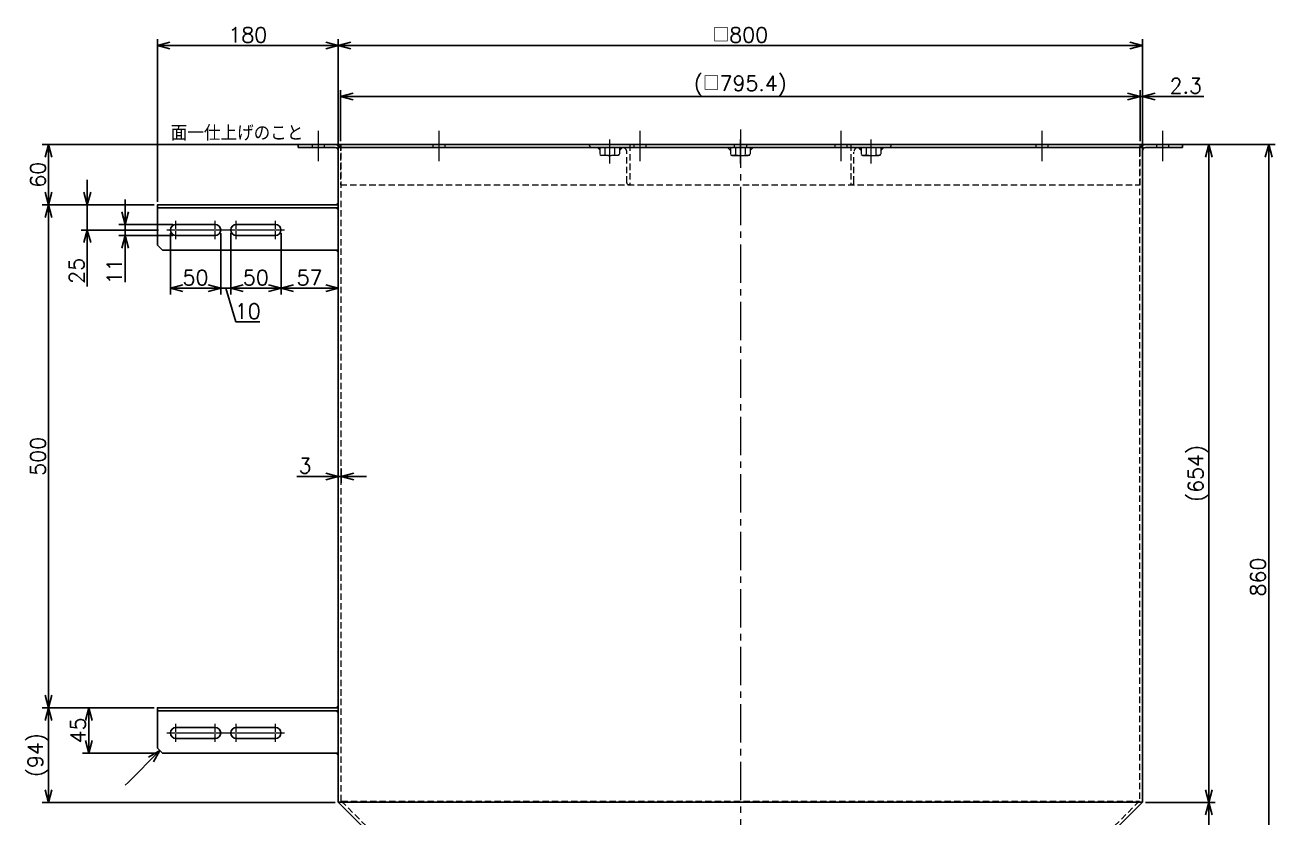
# Model space of a CAD drawing. Header units: millimetres. Extents: x 0 to 13385, y -24 to 3112.
# Drawn here: x 10932 to 12175, y 667 to 1455 of the extents above; entities that cross this region are included whole.
import ezdxf

# ---------------------------------------------------------------- set-up
doc = ezdxf.new("R2010")
doc.units = ezdxf.units.MM
doc.header["$LTSCALE"] = 2
doc.header["$PDMODE"] = 99
doc.header["$PDSIZE"] = 1
doc.linetypes.add('CENTER2', pattern=[28.575, 19.05, -3.175, 3.175, -3.175])
doc.linetypes.add('HIDDEN2', pattern=[4.7625, 3.175, -1.5875])
for name, color, linetype, lineweight in [('01_外形線', 7, 'Continuous', 25), ('03_かくれ線', 6, 'HIDDEN2', 13), ('04_中心線', 1, 'CENTER2', 9), ('07_TEXT', 3, 'Continuous', 13), ('08_DIM', 3, 'Continuous', 13)]:
    doc.layers.add(name, color=color, linetype=linetype, lineweight=lineweight)
doc.styles.add('KSS_TXT', font='txt.shx', dxfattribs={"bigfont": 'extfont2.shx'})
doc.dimstyles.new('KSS_DIM', dxfattribs={"dimscale": 5, "dimtxt": 3, "dimasz": 2.5, "dimexe": 1.25, "dimexo": 0.625, "dimtad": 1, "dimdsep": 46, "dimtxsty": 'KSS_TXT', "dimblk": 'OPEN30', "dimcen": 0, "dimazin": 2, "dimtfac": 0.75, "dimtmove": 0, "dimatfit": 3, "dimldrblk": 'OPEN30', "dimfxl": 1.25, "dimtolj": 1, "dimarcsym": 0})

# ---------------------------------------------------------------- blocks, each defined once
blk = doc.blocks.new('*U357')
at = {"layer": '04_中心線', "color": 0, "linetype": 'CENTER2', "transparency": 16777216}
for p, q in [((-9, 0), (-1.1, 0)), ((0, 1.1), (0, 9)), ((1.1, 0), (9, 0)), ((0, -9), (0, -1.1))]:
    blk.add_line(p, q, dxfattribs=at)
at = {"layer": '04_中心線', "color": 0, "linetype": 'Continuous', "transparency": 16777216}
for p, q in [((-0.55, 0), (0.55, 0)), ((0, -0.55), (0, 0.55))]:
    blk.add_line(p, q, dxfattribs=at)
blk = doc.blocks.new('*U351')
at = {"layer": '04_中心線', "color": 0, "linetype": 'CENTER2', "transparency": 16777216}
for p, q in [((-9, 0), (-1.1, 0)), ((0, 1.1), (0, 9)), ((1.1, 0), (9, 0)), ((0, -9), (0, -1.1))]:
    blk.add_line(p, q, dxfattribs=at)
at = {"layer": '04_中心線', "color": 0, "linetype": 'Continuous', "transparency": 16777216}
for p, q in [((-0.55, 0), (0.55, 0)), ((0, -0.55), (0, 0.55))]:
    blk.add_line(p, q, dxfattribs=at)
blk = doc.blocks.new('*U353')
at = {"layer": '04_中心線', "color": 0, "linetype": 'CENTER2', "transparency": 16777216}
for p, q in [((-9, 0), (-1.1, 0)), ((0, 1.1), (0, 9)), ((1.1, 0), (9, 0)), ((0, -9), (0, -1.1))]:
    blk.add_line(p, q, dxfattribs=at)
at = {"layer": '04_中心線', "color": 0, "linetype": 'Continuous', "transparency": 16777216}
for p, q in [((-0.55, 0), (0.55, 0)), ((0, -0.55), (0, 0.55))]:
    blk.add_line(p, q, dxfattribs=at)
blk = doc.blocks.new('*U352')
at = {"layer": '04_中心線', "color": 0, "linetype": 'CENTER2', "transparency": 16777216}
for p, q in [((-9, 0), (-1.1, 0)), ((0, 1.1), (0, 9)), ((1.1, 0), (9, 0)), ((0, -9), (0, -1.1))]:
    blk.add_line(p, q, dxfattribs=at)
at = {"layer": '04_中心線', "color": 0, "linetype": 'Continuous', "transparency": 16777216}
for p, q in [((-0.55, 0), (0.55, 0)), ((0, -0.55), (0, 0.55))]:
    blk.add_line(p, q, dxfattribs=at)
blk = doc.blocks.new('*U366')
at = {"layer": '04_中心線', "color": 0, "linetype": 'CENTER2', "transparency": 16777216}
for p, q in [((-9, 0), (-1.1, 0)), ((0, 1.1), (0, 9)), ((1.1, 0), (9, 0)), ((0, -9), (0, -1.1))]:
    blk.add_line(p, q, dxfattribs=at)
at = {"layer": '04_中心線', "color": 0, "linetype": 'Continuous', "transparency": 16777216}
for p, q in [((-0.55, 0), (0.55, 0)), ((0, -0.55), (0, 0.55))]:
    blk.add_line(p, q, dxfattribs=at)
blk = doc.blocks.new('*U354')
at = {"layer": '04_中心線', "color": 0, "linetype": 'CENTER2', "transparency": 16777216}
for p, q in [((-9, 0), (-1.1, 0)), ((0, 1.1), (0, 9)), ((1.1, 0), (9, 0)), ((0, -9), (0, -1.1))]:
    blk.add_line(p, q, dxfattribs=at)
at = {"layer": '04_中心線', "color": 0, "linetype": 'Continuous', "transparency": 16777216}
for p, q in [((-0.55, 0), (0.55, 0)), ((0, -0.55), (0, 0.55))]:
    blk.add_line(p, q, dxfattribs=at)
blk = doc.blocks.new('*U356')
at = {"layer": '04_中心線', "color": 0, "linetype": 'CENTER2', "transparency": 16777216}
for p, q in [((-9, 0), (-1.1, 0)), ((0, 1.1), (0, 9)), ((1.1, 0), (9, 0)), ((0, -9), (0, -1.1))]:
    blk.add_line(p, q, dxfattribs=at)
at = {"layer": '04_中心線', "color": 0, "linetype": 'Continuous', "transparency": 16777216}
for p, q in [((-0.55, 0), (0.55, 0)), ((0, -0.55), (0, 0.55))]:
    blk.add_line(p, q, dxfattribs=at)
blk = doc.blocks.new('*U355')
at = {"layer": '04_中心線', "color": 0, "linetype": 'CENTER2', "transparency": 16777216}
for p, q in [((-9, 0), (-1.1, 0)), ((0, 1.1), (0, 9)), ((1.1, 0), (9, 0)), ((0, -9), (0, -1.1))]:
    blk.add_line(p, q, dxfattribs=at)
at = {"layer": '04_中心線', "color": 0, "linetype": 'Continuous', "transparency": 16777216}
for p, q in [((-0.55, 0), (0.55, 0)), ((0, -0.55), (0, 0.55))]:
    blk.add_line(p, q, dxfattribs=at)
blk = doc.blocks.new('_Open30')
at = {"color": 0, "linetype": 'ByBlock', "lineweight": -2}
for p, q in [((-1, 0.268), (0, 0)), ((0, 0), (-1, -0.268)), ((0, 0), (-1, 0))]:
    blk.add_line(p, q, dxfattribs=at)
blk = doc.blocks.new('*D399')
at = {"layer": '08_DIM', "color": 0, "lineweight": -2, "transparency": 16777216}
for p, q in [((11245.5, 1339.3), (11245.5, 1390.1)), ((12028.4, 1383.9), (11258, 1383.9)), ((12040.9, 1339.3), (12040.9, 1390.1))]:
    blk.add_line(p, q, dxfattribs=at)
at = {"layer": 'Defpoints', "color": 0, "transparency": 16777216}
for p in [(11245.5, 1383.9), (11245.5, 1336.1), (12040.9, 1336.1)]:
    blk.add_point(p, dxfattribs=at)
at = {"layer": '08_DIM', "color": 0, "lineweight": -2, "transparency": 16777216, "xscale": 12.5, "yscale": 12.5, "zscale": 12.5, "rotation": 180}
blk.add_blockref('_Open30', (11245.5, 1383.9), dxfattribs=at)
at = {"layer": '08_DIM', "color": 0, "lineweight": -2, "transparency": 16777216, "xscale": 12.5, "yscale": 12.5, "zscale": 12.5}
blk.add_blockref('_Open30', (12040.9, 1383.9), dxfattribs=at)
at = {"layer": '08_DIM', "color": 0, "transparency": 16777216, "insert": (11643.2, 1394.5), "char_height": 15, "attachment_point": 5, "style": 'KSS_TXT'}
blk.add_mtext('\\A1;(□795.4)', dxfattribs=at)
blk = doc.blocks.new('*D400')
at = {"layer": '08_DIM', "color": 0, "lineweight": -2, "transparency": 16777216}
for p, q in [((12028.4, 1383.9), (12015.9, 1383.9)), ((12040.9, 1339.3), (12040.9, 1390.1)), ((12040.9, 1383.9), (12043.2, 1383.9)), ((12043.2, 1336.3), (12043.2, 1390.1)), ((12055.7, 1383.9), (12104.4, 1383.9))]:
    blk.add_line(p, q, dxfattribs=at)
at = {"layer": 'Defpoints', "color": 0, "transparency": 16777216}
for p in [(12043.2, 1383.9), (12040.9, 1336.1), (12043.2, 1333.1)]:
    blk.add_point(p, dxfattribs=at)
at = {"layer": '08_DIM', "color": 0, "lineweight": -2, "transparency": 16777216, "xscale": 12.5, "yscale": 12.5, "zscale": 12.5}
blk.add_blockref('_Open30', (12040.9, 1383.9), dxfattribs=at)
at = {"layer": '08_DIM', "color": 0, "lineweight": -2, "transparency": 16777216, "xscale": 12.5, "yscale": 12.5, "zscale": 12.5, "rotation": 180}
blk.add_blockref('_Open30', (12043.2, 1383.9), dxfattribs=at)
at = {"layer": '08_DIM', "color": 0, "transparency": 16777216, "insert": (12086.3, 1394.5), "char_height": 15, "attachment_point": 5, "style": 'KSS_TXT'}
blk.add_mtext('\\A1;2.3', dxfattribs=at)
blk = doc.blocks.new('*D401')
at = {"layer": '08_DIM', "color": 0, "lineweight": -2, "transparency": 16777216}
for p, q in [((11243.2, 1336.3), (11243.2, 1440.7)), ((11255.7, 1434.5), (12030.7, 1434.5)), ((12043.2, 1336.3), (12043.2, 1440.7))]:
    blk.add_line(p, q, dxfattribs=at)
at = {"layer": 'Defpoints', "color": 0, "transparency": 16777216}
for p in [(12043.2, 1434.5), (11243.2, 1333.1), (12043.2, 1333.1)]:
    blk.add_point(p, dxfattribs=at)
at = {"layer": '08_DIM', "color": 0, "lineweight": -2, "transparency": 16777216, "xscale": 12.5, "yscale": 12.5, "zscale": 12.5, "rotation": 180}
blk.add_blockref('_Open30', (11243.2, 1434.5), dxfattribs=at)
at = {"layer": '08_DIM', "color": 0, "lineweight": -2, "transparency": 16777216, "xscale": 12.5, "yscale": 12.5, "zscale": 12.5}
blk.add_blockref('_Open30', (12043.2, 1434.5), dxfattribs=at)
at = {"layer": '08_DIM', "color": 0, "transparency": 16777216, "insert": (11643.2, 1445.1), "char_height": 15, "attachment_point": 5, "style": 'KSS_TXT'}
blk.add_mtext('\\A1;□800', dxfattribs=at)
blk = doc.blocks.new('*D402')
at = {"layer": '08_DIM', "color": 0, "lineweight": -2, "transparency": 16777216}
for p, q in [((11063.2, 1279.3), (11063.2, 1440.7)), ((11230.7, 1434.5), (11075.7, 1434.5)), ((11243.2, 1336.3), (11243.2, 1440.7))]:
    blk.add_line(p, q, dxfattribs=at)
at = {"layer": 'Defpoints', "color": 0, "transparency": 16777216}
for p in [(11063.2, 1434.5), (11243.2, 1333.1), (11063.2, 1276.1)]:
    blk.add_point(p, dxfattribs=at)
at = {"layer": '08_DIM', "color": 0, "lineweight": -2, "transparency": 16777216, "xscale": 12.5, "yscale": 12.5, "zscale": 12.5, "rotation": 180}
blk.add_blockref('_Open30', (11063.2, 1434.5), dxfattribs=at)
at = {"layer": '08_DIM', "color": 0, "lineweight": -2, "transparency": 16777216, "xscale": 12.5, "yscale": 12.5, "zscale": 12.5}
blk.add_blockref('_Open30', (11243.2, 1434.5), dxfattribs=at)
at = {"layer": '08_DIM', "color": 0, "transparency": 16777216, "insert": (11153.2, 1445.1), "char_height": 15, "attachment_point": 5, "style": 'KSS_TXT'}
blk.add_mtext('\\A1;180', dxfattribs=at)
blk = doc.blocks.new('*D403')
at = {"layer": '08_DIM', "color": 0, "lineweight": -2, "transparency": 16777216}
for p, q in [((10993.5, 1288.6), (10993.5, 1301.1)), ((11060.1, 1276.1), (10987.3, 1276.1)), ((10993.5, 1276.1), (10993.5, 1251.1)), ((11064.4, 1251.1), (10987.3, 1251.1)), ((10993.5, 1238.6), (10993.5, 1194.9))]:
    blk.add_line(p, q, dxfattribs=at)
at = {"layer": 'Defpoints', "color": 0, "transparency": 16777216}
for p in [(11063.2, 1276.1), (10993.5, 1251.1), (11067.5, 1251.1)]:
    blk.add_point(p, dxfattribs=at)
at = {"layer": '08_DIM', "color": 0, "lineweight": -2, "transparency": 16777216, "xscale": 12.5, "yscale": 12.5, "zscale": 12.5}
for p, rotation in [((10993.5, 1276.1), 270), ((10993.5, 1251.1), 90)]:
    blk.add_blockref('_Open30', p, dxfattribs=dict(at, rotation=rotation))
at = {"layer": '08_DIM', "color": 0, "transparency": 16777216, "insert": (10982.9, 1210.5), "char_height": 15, "attachment_point": 5, "rotation": 90, "style": 'KSS_TXT'}
blk.add_mtext('\\A1;25', dxfattribs=at)
blk = doc.blocks.new('*D404')
at = {"layer": '08_DIM', "color": 0, "lineweight": -2, "transparency": 16777216}
for p, q in [((11031.2, 1269.1), (11031.2, 1281.6)), ((11078.6, 1256.6), (11024.9, 1256.6)), ((11031.2, 1256.6), (11031.2, 1245.6)), ((11078.6, 1245.6), (11024.9, 1245.6)), ((11031.2, 1233.1), (11031.2, 1199.4))]:
    blk.add_line(p, q, dxfattribs=at)
at = {"layer": 'Defpoints', "color": 0, "transparency": 16777216}
for p in [(11081.7, 1256.6), (11031.2, 1245.6), (11081.7, 1245.6)]:
    blk.add_point(p, dxfattribs=at)
at = {"layer": '08_DIM', "color": 0, "lineweight": -2, "transparency": 16777216, "xscale": 12.5, "yscale": 12.5, "zscale": 12.5}
for p, rotation in [((11031.2, 1256.6), 270), ((11031.2, 1245.6), 90)]:
    blk.add_blockref('_Open30', p, dxfattribs=dict(at, rotation=rotation))
at = {"layer": '08_DIM', "color": 0, "transparency": 16777216, "insert": (11020.5, 1210), "char_height": 15, "attachment_point": 5, "rotation": 90, "style": 'KSS_TXT'}
blk.add_mtext('\\A1;11', dxfattribs=at)
blk = doc.blocks.new('*D405')
at = {"layer": '08_DIM', "color": 0, "lineweight": -2, "transparency": 16777216}
for p, q in [((11242.4, 1336.1), (10948.7, 1336.1)), ((10955, 1288.6), (10955, 1323.6)), ((11060.1, 1276.1), (10948.7, 1276.1))]:
    blk.add_line(p, q, dxfattribs=at)
at = {"layer": 'Defpoints', "color": 0, "transparency": 16777216}
for p in [(10955, 1336.1), (11245.5, 1336.1), (11063.2, 1276.1)]:
    blk.add_point(p, dxfattribs=at)
at = {"layer": '08_DIM', "color": 0, "lineweight": -2, "transparency": 16777216, "xscale": 12.5, "yscale": 12.5, "zscale": 12.5}
for p, rotation in [((10955, 1336.1), 90), ((10955, 1276.1), 270)]:
    blk.add_blockref('_Open30', p, dxfattribs=dict(at, rotation=rotation))
at = {"layer": '08_DIM', "color": 0, "transparency": 16777216, "insert": (10944.4, 1306.1), "char_height": 15, "attachment_point": 5, "rotation": 90, "style": 'KSS_TXT'}
blk.add_mtext('\\A1;60', dxfattribs=at)
blk = doc.blocks.new('*D406')
at = {"layer": '08_DIM', "color": 0, "lineweight": -2, "transparency": 16777216}
for p, q in [((11060.1, 1276.1), (10948.7, 1276.1)), ((10955, 1263.6), (10955, 788.6)), ((11060.1, 776.1), (10948.7, 776.1))]:
    blk.add_line(p, q, dxfattribs=at)
at = {"layer": 'Defpoints', "color": 0, "transparency": 16777216}
for p in [(11063.2, 1276.1), (10955, 776.1), (11063.2, 776.1)]:
    blk.add_point(p, dxfattribs=at)
at = {"layer": '08_DIM', "color": 0, "lineweight": -2, "transparency": 16777216, "xscale": 12.5, "yscale": 12.5, "zscale": 12.5}
for p, rotation in [((10955, 1276.1), 90), ((10955, 776.1), 270)]:
    blk.add_blockref('_Open30', p, dxfattribs=dict(at, rotation=rotation))
at = {"layer": '08_DIM', "color": 0, "transparency": 16777216, "insert": (10944.4, 1026.1), "char_height": 15, "attachment_point": 5, "rotation": 90, "style": 'KSS_TXT'}
blk.add_mtext('\\A1;500', dxfattribs=at)
blk = doc.blocks.new('*D407')
at = {"layer": '08_DIM', "color": 0, "lineweight": -2, "transparency": 16777216}
for p, q in [((11060.1, 776.1), (10988.7, 776.1)), ((10994.9, 763.6), (10994.9, 743.6)), ((11065.1, 731.1), (10988.7, 731.1))]:
    blk.add_line(p, q, dxfattribs=at)
at = {"layer": 'Defpoints', "color": 0, "transparency": 16777216}
for p in [(11063.2, 776.1), (10994.9, 731.1), (11068.2, 731.1)]:
    blk.add_point(p, dxfattribs=at)
at = {"layer": '08_DIM', "color": 0, "lineweight": -2, "transparency": 16777216, "xscale": 12.5, "yscale": 12.5, "zscale": 12.5}
for p, rotation in [((10994.9, 776.1), 90), ((10994.9, 731.1), 270)]:
    blk.add_blockref('_Open30', p, dxfattribs=dict(at, rotation=rotation))
at = {"layer": '08_DIM', "color": 0, "transparency": 16777216, "insert": (10984.3, 753.6), "char_height": 15, "attachment_point": 5, "rotation": 90, "style": 'KSS_TXT'}
blk.add_mtext('\\A1;45', dxfattribs=at)
blk = doc.blocks.new('*D408')
at = {"layer": '08_DIM', "color": 0, "lineweight": -2, "transparency": 16777216}
for p, q in [((11060.1, 776.1), (10948.7, 776.1)), ((10955, 763.6), (10955, 694.6)), ((11240.1, 682.1), (10948.7, 682.1))]:
    blk.add_line(p, q, dxfattribs=at)
at = {"layer": 'Defpoints', "color": 0, "transparency": 16777216}
for p in [(11063.2, 776.1), (10955, 682.1), (11243.2, 682.1)]:
    blk.add_point(p, dxfattribs=at)
at = {"layer": '08_DIM', "color": 0, "lineweight": -2, "transparency": 16777216, "xscale": 12.5, "yscale": 12.5, "zscale": 12.5}
for p, rotation in [((10955, 776.1), 90), ((10955, 682.1), 270)]:
    blk.add_blockref('_Open30', p, dxfattribs=dict(at, rotation=rotation))
at = {"layer": '08_DIM', "color": 0, "transparency": 16777216, "insert": (10944.4, 729.1), "char_height": 15, "attachment_point": 5, "rotation": 90, "style": 'KSS_TXT'}
blk.add_mtext('\\A1;(94)', dxfattribs=at)
blk = doc.blocks.new('*D409')
at = {"layer": '08_DIM', "color": 0, "lineweight": -2, "transparency": 16777216}
for p, q in [((11126.2, 1248), (11126.2, 1186.9)), ((11136.2, 1248), (11136.2, 1186.9)), ((11113.7, 1193.2), (11101.2, 1193.2)), ((11126.2, 1193.2), (11136.2, 1193.2)), ((11126.2, 1193.2), (11136.2, 1193.2)), ((11131.2, 1193.2), (11141.2, 1159.7)), ((11148.7, 1193.2), (11161.2, 1193.2)), ((11141.2, 1159.7), (11165, 1159.7))]:
    blk.add_line(p, q, dxfattribs=at)
at = {"layer": 'Defpoints', "color": 0, "transparency": 16777216}
for p in [(11126.2, 1251.1), (11136.2, 1251.1), (11136.2, 1193.2)]:
    blk.add_point(p, dxfattribs=at)
at = {"layer": '08_DIM', "color": 0, "lineweight": -2, "transparency": 16777216, "xscale": 12.5, "yscale": 12.5, "zscale": 12.5}
blk.add_blockref('_Open30', (11126.2, 1193.2), dxfattribs=at)
at = {"layer": '08_DIM', "color": 0, "lineweight": -2, "transparency": 16777216, "xscale": 12.5, "yscale": 12.5, "zscale": 12.5, "rotation": 180}
blk.add_blockref('_Open30', (11136.2, 1193.2), dxfattribs=at)
at = {"layer": '08_DIM', "color": 0, "transparency": 16777216, "insert": (11153.1, 1170.4), "char_height": 15, "attachment_point": 5, "style": 'KSS_TXT'}
blk.add_mtext('\\A1;10', dxfattribs=at)
blk = doc.blocks.new('*D410')
at = {"layer": '08_DIM', "color": 0, "lineweight": -2, "transparency": 16777216}
for p, q in [((11076.2, 1248), (11076.2, 1186.9)), ((11126.2, 1248), (11126.2, 1186.9)), ((11113.7, 1193.2), (11088.7, 1193.2))]:
    blk.add_line(p, q, dxfattribs=at)
at = {"layer": 'Defpoints', "color": 0, "transparency": 16777216}
for p in [(11076.2, 1251.1), (11126.2, 1251.1), (11076.2, 1193.2)]:
    blk.add_point(p, dxfattribs=at)
at = {"layer": '08_DIM', "color": 0, "lineweight": -2, "transparency": 16777216, "xscale": 12.5, "yscale": 12.5, "zscale": 12.5, "rotation": 180}
blk.add_blockref('_Open30', (11076.2, 1193.2), dxfattribs=at)
at = {"layer": '08_DIM', "color": 0, "lineweight": -2, "transparency": 16777216, "xscale": 12.5, "yscale": 12.5, "zscale": 12.5}
blk.add_blockref('_Open30', (11126.2, 1193.2), dxfattribs=at)
at = {"layer": '08_DIM', "color": 0, "transparency": 16777216, "insert": (11101.2, 1203.8), "char_height": 15, "attachment_point": 5, "style": 'KSS_TXT'}
blk.add_mtext('\\A1;50', dxfattribs=at)
blk = doc.blocks.new('*D411')
at = {"layer": '08_DIM', "color": 0, "lineweight": -2, "transparency": 16777216}
for p, q in [((11136.2, 1248), (11136.2, 1186.9)), ((11186.2, 1248), (11186.2, 1186.9)), ((11148.7, 1193.2), (11173.7, 1193.2))]:
    blk.add_line(p, q, dxfattribs=at)
at = {"layer": 'Defpoints', "color": 0, "transparency": 16777216}
for p in [(11136.2, 1251.1), (11186.2, 1251.1), (11186.2, 1193.2)]:
    blk.add_point(p, dxfattribs=at)
at = {"layer": '08_DIM', "color": 0, "lineweight": -2, "transparency": 16777216, "xscale": 12.5, "yscale": 12.5, "zscale": 12.5, "rotation": 180}
blk.add_blockref('_Open30', (11136.2, 1193.2), dxfattribs=at)
at = {"layer": '08_DIM', "color": 0, "lineweight": -2, "transparency": 16777216, "xscale": 12.5, "yscale": 12.5, "zscale": 12.5}
blk.add_blockref('_Open30', (11186.2, 1193.2), dxfattribs=at)
at = {"layer": '08_DIM', "color": 0, "transparency": 16777216, "insert": (11161.2, 1203.8), "char_height": 15, "attachment_point": 5, "style": 'KSS_TXT'}
blk.add_mtext('\\A1;50', dxfattribs=at)
blk = doc.blocks.new('*D412')
at = {"layer": '08_DIM', "color": 0, "lineweight": -2, "transparency": 16777216}
for p, q in [((11186.2, 1248), (11186.2, 1186.9)), ((11243.2, 1228), (11243.2, 1186.9)), ((11198.7, 1193.2), (11230.7, 1193.2))]:
    blk.add_line(p, q, dxfattribs=at)
at = {"layer": 'Defpoints', "color": 0, "transparency": 16777216}
for p in [(11186.2, 1251.1), (11243.2, 1231.1), (11243.2, 1193.2)]:
    blk.add_point(p, dxfattribs=at)
at = {"layer": '08_DIM', "color": 0, "lineweight": -2, "transparency": 16777216, "xscale": 12.5, "yscale": 12.5, "zscale": 12.5, "rotation": 180}
blk.add_blockref('_Open30', (11186.2, 1193.2), dxfattribs=at)
at = {"layer": '08_DIM', "color": 0, "lineweight": -2, "transparency": 16777216, "xscale": 12.5, "yscale": 12.5, "zscale": 12.5}
blk.add_blockref('_Open30', (11243.2, 1193.2), dxfattribs=at)
at = {"layer": '08_DIM', "color": 0, "transparency": 16777216, "insert": (11214.7, 1203.8), "char_height": 15, "attachment_point": 5, "style": 'KSS_TXT'}
blk.add_mtext('\\A1;57', dxfattribs=at)
blk = doc.blocks.new('*D423')
at = {"layer": '08_DIM', "color": 0, "lineweight": -2, "transparency": 16777216}
for p, q in [((12046.3, 682.1), (12115.6, 682.1)), ((12109.3, 488.6), (12109.3, 669.6)), ((11896.3, 476.1), (12115.6, 476.1))]:
    blk.add_line(p, q, dxfattribs=at)
at = {"layer": 'Defpoints', "color": 0, "transparency": 16777216}
for p in [(12043.2, 682.1), (12109.3, 682.1), (11893.2, 476.1)]:
    blk.add_point(p, dxfattribs=at)
at = {"layer": '08_DIM', "color": 0, "lineweight": -2, "transparency": 16777216, "xscale": 12.5, "yscale": 12.5, "zscale": 12.5}
for p, rotation in [((12109.3, 682.1), 90), ((12109.3, 476.1), 270)]:
    blk.add_blockref('_Open30', p, dxfattribs=dict(at, rotation=rotation))
at = {"layer": '08_DIM', "color": 0, "transparency": 16777216, "insert": (12098.7, 579.1), "char_height": 15, "attachment_point": 5, "rotation": 90, "style": 'KSS_TXT'}
blk.add_mtext('\\A1;206', dxfattribs=at)
blk = doc.blocks.new('*D424')
at = {"layer": '08_DIM', "color": 0, "lineweight": -2, "transparency": 16777216}
for p, q in [((12074, 1336.1), (12115.6, 1336.1)), ((12109.3, 694.6), (12109.3, 1323.6)), ((12046.3, 682.1), (12115.6, 682.1))]:
    blk.add_line(p, q, dxfattribs=at)
at = {"layer": 'Defpoints', "color": 0, "transparency": 16777216}
for p in [(12070.9, 1336.1), (12109.3, 1336.1), (12043.2, 682.1)]:
    blk.add_point(p, dxfattribs=at)
at = {"layer": '08_DIM', "color": 0, "lineweight": -2, "transparency": 16777216, "xscale": 12.5, "yscale": 12.5, "zscale": 12.5}
for p, rotation in [((12109.3, 1336.1), 90), ((12109.3, 682.1), 270)]:
    blk.add_blockref('_Open30', p, dxfattribs=dict(at, rotation=rotation))
at = {"layer": '08_DIM', "color": 0, "transparency": 16777216, "insert": (12098.7, 1009.1), "char_height": 15, "attachment_point": 5, "rotation": 90, "style": 'KSS_TXT'}
blk.add_mtext('\\A1;(654)', dxfattribs=at)
blk = doc.blocks.new('*D425')
at = {"layer": '08_DIM', "color": 0, "lineweight": -2, "transparency": 16777216}
for p, q in [((12044, 1336.1), (12175.1, 1336.1)), ((12168.8, 1323.6), (12168.8, 488.6)), ((11896.3, 476.1), (12175.1, 476.1))]:
    blk.add_line(p, q, dxfattribs=at)
at = {"layer": 'Defpoints', "color": 0, "transparency": 16777216}
for p in [(12040.9, 1336.1), (11893.2, 476.1), (12168.8, 476.1)]:
    blk.add_point(p, dxfattribs=at)
at = {"layer": '08_DIM', "color": 0, "lineweight": -2, "transparency": 16777216, "xscale": 12.5, "yscale": 12.5, "zscale": 12.5}
for p, rotation in [((12168.8, 1336.1), 90), ((12168.8, 476.1), 270)]:
    blk.add_blockref('_Open30', p, dxfattribs=dict(at, rotation=rotation))
at = {"layer": '08_DIM', "color": 0, "transparency": 16777216, "insert": (12158.2, 906.1), "char_height": 15, "attachment_point": 5, "rotation": 90, "style": 'KSS_TXT'}
blk.add_mtext('\\A1;860', dxfattribs=at)
blk = doc.blocks.new('*D436')
at = {"layer": '08_DIM', "color": 0, "lineweight": -2, "transparency": 16777216}
for p, q in [((11243.2, 1014), (11243.2, 999.8)), ((11246.2, 1014), (11246.2, 999.8)), ((11230.7, 1006.1), (11201.9, 1006.1)), ((11246.2, 1006.1), (11243.2, 1006.1)), ((11258.7, 1006.1), (11271.2, 1006.1))]:
    blk.add_line(p, q, dxfattribs=at)
at = {"layer": 'Defpoints', "color": 0, "transparency": 16777216}
for p in [(11243.2, 1017.1), (11246.2, 1017.1), (11243.2, 1006.1)]:
    blk.add_point(p, dxfattribs=at)
at = {"layer": '08_DIM', "color": 0, "lineweight": -2, "transparency": 16777216, "xscale": 12.5, "yscale": 12.5, "zscale": 12.5}
blk.add_blockref('_Open30', (11243.2, 1006.1), dxfattribs=at)
at = {"layer": '08_DIM', "color": 0, "lineweight": -2, "transparency": 16777216, "xscale": 12.5, "yscale": 12.5, "zscale": 12.5, "rotation": 180}
blk.add_blockref('_Open30', (11246.2, 1006.1), dxfattribs=at)
at = {"layer": '08_DIM', "color": 0, "transparency": 16777216, "insert": (11210.1, 1016.7), "char_height": 15, "attachment_point": 5, "style": 'KSS_TXT'}
blk.add_mtext('\\A1;3', dxfattribs=at)

msp = doc.modelspace()

# ---------------------------------------------------------------- hatches: boundary and pattern name
h = msp.add_hatch(color=3)
h.dxf.hatch_style = 1
h.paths.add_polyline_path([(11243.186, 1276.142), (11243.186, 1278.142), (11241.186, 1276.142)])
h.paths.add_polyline_path([(11243.186, 1271.142), (11243.186, 1273.142), (11241.186, 1273.142)])
h.paths.add_polyline_path([(11243.186, 1229.142), (11243.186, 1231.142), (11241.186, 1231.142)])
h = msp.add_hatch(color=3)
h.dxf.hatch_style = 1
h.paths.add_polyline_path([(11241.186, 776.142), (11243.186, 776.142), (11243.186, 778.142)])
h.paths.add_polyline_path([(11243.186, 771.142), (11243.186, 773.142), (11241.186, 773.142)])
h.paths.add_polyline_path([(11243.186, 731.142), (11241.186, 731.142), (11243.186, 729.142)])
at = {"layer": '03_かくれ線'}
h = msp.add_hatch(color=256, dxfattribs=at)
h.dxf.hatch_style = 1
h.paths.add_polyline_path([(11503.371, 1333.142), (11500.686, 1333.142, 0.01693831), (11500.382, 1333.131), (11503.371, 1330.142)])
h = msp.add_hatch(color=256, dxfattribs=at)
h.dxf.hatch_style = 1
h.paths.add_polyline_path([(11523.001, 1333.142), (11525.686, 1333.142, -0.01693831), (11525.991, 1333.131), (11523.001, 1330.142)])
h = msp.add_hatch(color=256, dxfattribs=at)
h.dxf.hatch_style = 1
h.paths.add_polyline_path([(11633.371, 1330.142), (11633.371, 1333.142), (11630.371, 1333.142)])
h.paths.add_polyline_path([(11653.001, 1330.142), (11656.001, 1333.142), (11653.001, 1333.142)])
h = msp.add_hatch(color=256, dxfattribs=at)
h.dxf.hatch_style = 1
h.paths.add_polyline_path([(11763.371, 1333.142), (11760.686, 1333.142, 0.01693831), (11760.382, 1333.131), (11763.371, 1330.142)])
h = msp.add_hatch(color=256, dxfattribs=at)
h.dxf.hatch_style = 1
h.paths.add_polyline_path([(11783.001, 1333.142), (11785.686, 1333.142, -0.01693831), (11785.991, 1333.131), (11783.001, 1330.142)])

# ---------------------------------------------------------------- linework, layer by layer
for p, q in [((11243.186, 1336.142), (12043.186, 1336.142)), ((11243.186, 1333.142), (12043.186, 1333.142))]:
    msp.add_line(p, q)
for points in [[(11843.186, 482.142), (11443.186, 482.142), (11243.186, 682.142), (11243.186, 1336.142), (12043.186, 1336.142), (12043.186, 682.142), (11843.186, 482.142)], [(11241.186, 1276.142), (11243.186, 1276.142), (11243.186, 1278.142), (11241.186, 1276.142)], [(11241.186, 1273.142), (11243.186, 1273.142), (11243.186, 1271.142), (11241.186, 1273.142)], [(11241.186, 1231.142), (11243.186, 1231.142), (11243.186, 1229.142), (11241.186, 1231.142)], [(11241.186, 776.142), (11243.186, 776.142), (11243.186, 778.142), (11241.186, 776.142)], [(11241.186, 773.142), (11243.186, 773.142), (11243.186, 771.142), (11241.186, 773.142)], [(11241.186, 731.142), (11243.186, 731.142), (11243.186, 729.142), (11241.186, 731.142)]]:
    msp.add_lwpolyline(points)
for points in [[(11081.686, 1245.642), (11120.686, 1245.642, 1), (11120.686, 1256.642), (11081.686, 1256.642, 1)], [(11141.686, 1245.642), (11180.686, 1245.642, 1), (11180.686, 1256.642), (11141.686, 1256.642, 1)], [(11081.686, 745.642), (11120.686, 745.642, 1), (11120.686, 756.642), (11081.686, 756.642, 1)], [(11141.686, 745.642), (11180.686, 745.642, 1), (11180.686, 756.642), (11141.686, 756.642, 1)]]:
    msp.add_lwpolyline(points, format="xyb", close=True)
for centre, start, end in [((11240.186, 1330.142), 60, 90), ((12046.186, 1330.142), 90, 120)]:
    msp.add_arc(centre, 6, start, end)
at = {"layer": '01_外形線'}
for p, q in [((11240.186, 1336.142), (11203.186, 1336.142)), ((11203.186, 1336.142), (11203.186, 1333.142)), ((11203.186, 1333.142), (11240.186, 1333.142)), ((12046.186, 1336.142), (12083.186, 1336.142)), ((12083.186, 1333.142), (12046.186, 1333.142)), ((12083.186, 1336.142), (12083.186, 1333.142)), ((12043.186, 1330.142), (12043.186, 1330.142)), ((11063.186, 1273.142), (11243.186, 1273.142)), ((11063.186, 773.142), (11243.186, 773.142)), ((11243.186, 682.142), (12043.186, 682.142))]:
    msp.add_line(p, q, dxfattribs=at)
for points in [[(11243.186, 1276.142), (11063.186, 1276.142), (11063.186, 1236.142), (11068.186, 1231.142), (11243.186, 1231.142), (11243.186, 1273.142)], [(11243.186, 776.142), (11063.186, 776.142), (11063.186, 736.142), (11068.186, 731.142), (11243.186, 731.142), (11243.186, 773.142)]]:
    msp.add_lwpolyline(points, dxfattribs=at)
for centre, start, end in [((11240.186, 1330.142), 360, 90), ((12046.186, 1330.142), 90, 180)]:
    msp.add_arc(centre, 3, start, end, dxfattribs=at)
at = {"layer": '03_かくれ線'}
for p, q in [((11217.186, 1336.142), (11217.186, 1333.142)), ((11229.186, 1336.142), (11229.186, 1333.142)), ((12040.886, 1333.142), (11245.486, 1333.142)), ((11246.186, 683.384), (11246.186, 1336.142)), ((11337.186, 1336.142), (11337.186, 1333.142)), ((11349.186, 1336.142), (11349.186, 1333.142)), ((11537.186, 1336.142), (11537.186, 1333.142)), ((11549.186, 1336.142), (11549.186, 1333.142)), ((11637.186, 1336.142), (11637.186, 1333.142)), ((11637.186, 1336.142), (11637.186, 1333.142)), ((11637.186, 1336.142), (11637.186, 1333.142)), ((11649.186, 1336.142), (11649.186, 1333.142)), ((11649.186, 1336.142), (11649.186, 1333.142)), ((11649.186, 1336.142), (11649.186, 1333.142)), ((11737.186, 1336.142), (11737.186, 1333.142)), ((11749.186, 1336.142), (11749.186, 1333.142)), ((11937.186, 1336.142), (11937.186, 1333.142)), ((11949.186, 1336.142), (11949.186, 1333.142)), ((12057.186, 1336.142), (12057.186, 1333.142)), ((12069.186, 1336.142), (12069.186, 1333.142)), ((12040.186, 1330.142), (12040.186, 683.384)), ((11246.186, 683.384), (12040.186, 683.384)), ((11246.186, 683.384), (11445.308, 484.263)), ((12040.186, 683.384), (11841.065, 484.263))]:
    msp.add_line(p, q, dxfattribs=at)
msp.add_lwpolyline([(11245.486, 1296.142), (12040.886, 1296.142), (12040.886, 1336.142), (11245.486, 1336.142)], close=True, dxfattribs=at)
for points in [[(11533.186, 1296.142), (11532.186, 1296.142, -0.41421356), (11530.186, 1298.142), (11530.186, 1328.642, 0.41421356), (11525.686, 1333.142), (11495.186, 1333.142, -0.41421356), (11493.186, 1335.142), (11493.186, 1336.142), (11533.186, 1336.142)], [(11753.186, 1296.142), (11754.186, 1296.142, 0.41421356), (11756.186, 1298.142), (11756.186, 1328.642, -0.41421356), (11760.686, 1333.142), (11791.186, 1333.142, 0.41421356), (11793.186, 1335.142), (11793.186, 1336.142), (11753.186, 1336.142)]]:
    msp.add_lwpolyline(points, format="xyb", close=True, dxfattribs=at)
for points in [[(11523.001, 1333.142), (11503.371, 1333.142)], [(11503.371, 1333.142), (11503.371, 1326.045)], [(11508.279, 1333.142), (11508.279, 1326.045)], [(11518.094, 1333.142), (11518.094, 1326.045)], [(11523.001, 1333.142), (11523.001, 1326.045)], [(11523.001, 1333.142), (11523.001, 1330.142), (11526.001, 1333.142), (11523.001, 1333.142)], [(11633.371, 1333.142), (11633.371, 1330.142), (11630.371, 1333.142), (11633.371, 1333.142)], [(11633.371, 1333.142), (11653.001, 1333.142)], [(11633.371, 1333.142), (11633.371, 1326.045)], [(11638.279, 1333.142), (11638.279, 1326.045)], [(11648.094, 1333.142), (11648.094, 1326.045)], [(11653.001, 1333.142), (11653.001, 1326.045)], [(11653.001, 1333.142), (11653.001, 1330.142), (11656.001, 1333.142), (11653.001, 1333.142)], [(11763.371, 1333.142), (11763.371, 1330.142), (11760.371, 1333.142), (11763.371, 1333.142)], [(11763.371, 1333.142), (11783.001, 1333.142)], [(11763.371, 1333.142), (11763.371, 1326.045)], [(11768.279, 1333.142), (11768.279, 1326.045)], [(11778.094, 1333.142), (11778.094, 1326.045)], [(11783.001, 1333.142), (11783.001, 1326.045)], [(11783.001, 1333.142), (11783.001, 1330.142), (11786.001, 1333.142), (11783.001, 1333.142)], [(11503.371, 1326.045), (11504.936, 1325.142)], [(11521.436, 1325.142), (11504.936, 1325.142)], [(11523.001, 1326.045), (11521.436, 1325.142)], [(11633.371, 1326.045), (11634.936, 1325.142)], [(11634.936, 1325.142), (11651.436, 1325.142)], [(11653.001, 1326.045), (11651.436, 1325.142)], [(11763.371, 1326.045), (11764.936, 1325.142)], [(11764.936, 1325.142), (11781.436, 1325.142)], [(11783.001, 1326.045), (11781.436, 1325.142)]]:
    msp.add_lwpolyline(points, dxfattribs=at)
for points in [[(11508.279, 1326.045, -0.26794911), (11503.371, 1326.045)], [(11518.094, 1326.045, -0.18411176), (11508.279, 1326.045)], [(11523.001, 1326.045, -0.26794911), (11518.094, 1326.045)], [(11633.371, 1326.045, 0.26794911), (11638.279, 1326.045)], [(11638.279, 1326.045, 0.18411176), (11648.094, 1326.045)], [(11648.094, 1326.045, 0.26794911), (11653.001, 1326.045)], [(11763.371, 1326.045, 0.26794911), (11768.279, 1326.045)], [(11768.279, 1326.045, 0.18411176), (11778.094, 1326.045)], [(11778.094, 1326.045, 0.26794911), (11783.001, 1326.045)]]:
    msp.add_lwpolyline(points, format="xyb", dxfattribs=at)
for centre, start, end in [((11240.186, 1330.142), 360, 60), ((12046.186, 1330.142), 120, 180)]:
    msp.add_arc(centre, 6, start, end, dxfattribs=at)
at = {"layer": '04_中心線'}
for p, q in [((11223.186, 1349.642), (11223.186, 1319.642)), ((11343.186, 1349.642), (11343.186, 1319.642)), ((11543.186, 1349.642), (11543.186, 1319.642)), ((11643.186, 1351.142), (11643.186, 467.142)), ((11743.186, 1349.642), (11743.186, 1319.642)), ((11943.186, 1349.642), (11943.186, 1319.642)), ((12063.186, 1349.642), (12063.186, 1319.642)), ((11081.686, 1251.142), (11180.686, 1251.142)), ((11081.686, 751.142), (11180.686, 751.142))]:
    msp.add_line(p, q, dxfattribs=at)
for points in [[(11513.186, 1317.142), (11513.186, 1341.142)], [(11643.186, 1317.142), (11643.186, 1341.142)], [(11643.186, 1317.142), (11643.186, 1341.142)], [(11773.186, 1317.142), (11773.186, 1341.142)]]:
    msp.add_lwpolyline(points, dxfattribs=at)

# ---------------------------------------------------------------- block references
at = {"layer": '04_中心線', "linetype": 'CENTER2'}
for name, p in [('*U352', (11081.686, 1251.142)), ('*U353', (11120.686, 1251.142)), ('*U351', (11141.686, 1251.142)), ('*U357', (11180.686, 1251.142)), ('*U355', (11081.686, 751.142)), ('*U356', (11120.686, 751.142)), ('*U354', (11141.686, 751.142)), ('*U366', (11180.686, 751.142))]:
    msp.add_blockref(name, p, dxfattribs=at)

# ---------------------------------------------------------------- texts
at = {"layer": '07_TEXT', "style": 'KSS_TXT'}
msp.add_text('面一仕上げのこと', height=15, dxfattribs=at).set_placement((11076.503, 1340.018))

# ---------------------------------------------------------------- dimensions: what is measured, and where the dimension line sits
at = {"layer": '08_DIM'}
for base, p1, p2, angle, picture, middle in [((11063.186, 1434.451), (11243.186, 1333.142), (11063.186, 1276.142), 180, '*D402', (11153.186, 1445.076)), ((10955, 1336.142), (11063.186, 1276.142), (11245.486, 1336.142), 90, '*D405', (10944.375, 1306.142)), ((12168.82, 476.142), (12040.886, 1336.142), (11893.186, 476.142), 90, '*D425', (12158.195, 906.142)), ((10993.524, 1251.142), (11063.186, 1276.142), (11067.536, 1251.142), 90, '*D403', (10982.899, 1210.517)), ((11031.151, 1245.642), (11081.686, 1256.642), (11081.686, 1245.642), 90, '*D404', (11020.526, 1210.017)), ((10955, 776.142), (11063.186, 1276.142), (11063.186, 776.142), 90, '*D406', (10944.375, 1026.142)), ((11076.186, 1193.173), (11126.186, 1251.142), (11076.186, 1251.142), 180, '*D410', (11101.186, 1203.798)), ((11186.186, 1193.173), (11136.186, 1251.142), (11186.186, 1251.142), 180, '*D411', (11161.186, 1203.798)), ((11243.186, 1193.173), (11186.186, 1251.142), (11243.186, 1231.142), 180, '*D412', (11214.686, 1203.798)), ((10994.916, 731.142), (11063.186, 776.142), (11068.186, 731.142), 90, '*D407', (10984.291, 753.642)), ((12109.318, 682.142), (11893.186, 476.142), (12043.186, 682.142), 90, '*D423', (12098.693, 579.142))]:
    dim = msp.add_linear_dim(base=base, p1=p1, p2=p2, angle=angle, dimstyle='KSS_DIM', dxfattribs=at)
    dim.commit()
    dim.dimension.update_dxf_attribs({"geometry": picture, "text_midpoint": middle})
for base, p1, p2, angle, text, picture, middle in [((12043.186, 1434.451), (11243.186, 1333.142), (12043.186, 1333.142), 180, '□<>', '*D401', (11643.186, 1445.076)), ((11245.486, 1383.898), (12040.886, 1336.142), (11245.486, 1336.142), 180, '(□<>)', '*D399', (11643.186, 1394.523)), ((12109.318, 1336.142), (12043.186, 682.142), (12070.886, 1336.142), 90, '(<>)', '*D424', (12098.693, 1009.142)), ((10955, 682.142), (11063.186, 776.142), (11243.186, 682.142), 90, '(<>)', '*D408', (10944.375, 729.142))]:
    dim = msp.add_linear_dim(base=base, p1=p1, p2=p2, angle=angle, text=text, dimstyle='KSS_DIM', dxfattribs=at)
    dim.commit()
    dim.dimension.update_dxf_attribs({"geometry": picture, "text_midpoint": middle})
for base, p1, p2, picture, middle in [((12043.186, 1383.898), (12040.886, 1336.142), (12043.186, 1333.142), '*D400', (12086.311, 1394.523)), ((11243.186, 1006.089), (11246.186, 1017.15), (11243.186, 1017.15), '*D436', (11210.061, 1016.714))]:
    dim = msp.add_linear_dim(base=base, p1=p1, p2=p2, dimstyle='KSS_DIM', dxfattribs=at)
    dim.commit()
    dim.dimension.update_dxf_attribs({"geometry": picture, "text_midpoint": middle})
dim = msp.add_linear_dim(base=(11136.186, 1193.173), p1=(11126.186, 1251.142), p2=(11136.186, 1251.142), angle=180, dimstyle='KSS_DIM', override={"dimtmove": 1}, dxfattribs=at)
dim.commit()
dim.dimension.update_dxf_attribs({"geometry": '*D409', "text_midpoint": (11144.343, 1170.361)})

# ---------------------------------------------------------------- leaders
at = {"layer": '08_DIM', "annotation_type": 0, "has_hookline": 1, "hookline_direction": 1, "horizontal_direction": (0.707107, 0.707107, 0)}
msp.add_leader([(11065.686, 733.642), (11034.04, 701.995)], dimstyle='KSS_DIM', dxfattribs=at)

doc.saveas('drawing.dxf')
